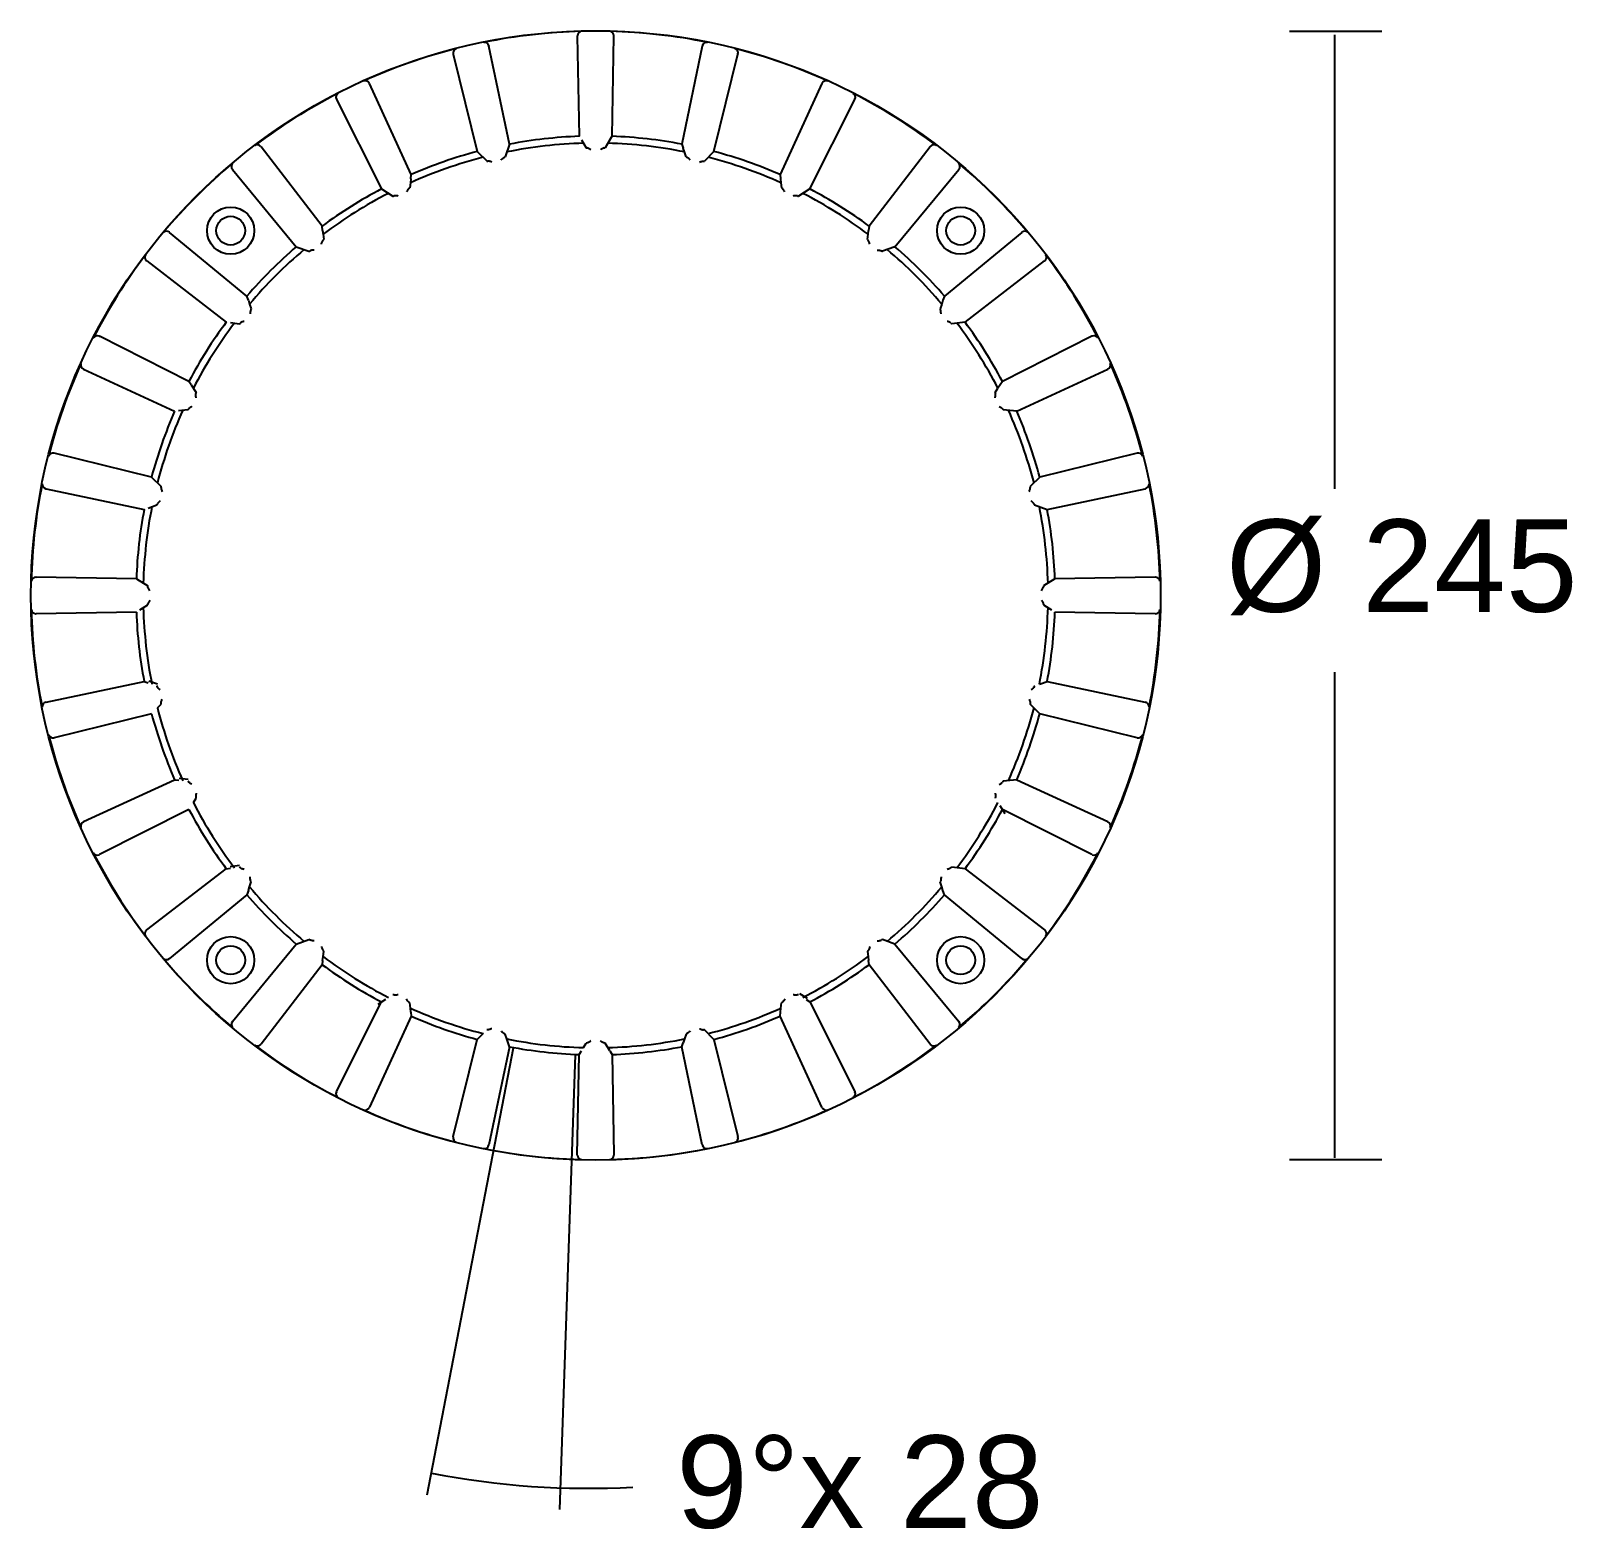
# Model space of a CAD drawing. Extents: x 31 to 162, y 76 to 269.
# Drawn here: x 59.1 to 160.3, y 170.4 to 268.9 of the extents above; entities that cross this region are included whole.
import ezdxf

# ---------------------------------------------------------------- set-up
doc = ezdxf.new("R2010")
doc.units = 0
doc.layers.add('LIVELLO_1', color=160, linetype='Continuous')
doc.styles.add('STD', font='txt')

# ---------------------------------------------------------------- blocks, each defined once
blk = doc.blocks.new('AI9-BLK1')
at = {"layer": 'LIVELLO_1', "color": 7}
for p, q in [((51.33, 97.23), (45.26, 97.23)), ((-7.3, 96.28), (-7.3, 96.26)), ((-5.95, 89.82), (-7.3, 96.26)), ((0.91, 96.92), (0.91, 96.94)), ((6.71, 96.28), (6.71, 96.26)), ((48.21, 97.01), (48.21, 67.18)), ((-9.64, 95.73), (-8.07, 89.34)), ((7.47, 89.34), (9.05, 95.73)), ((9.05, 95.75), (9.05, 95.73)), ((-15.15, 93.8), (-15.16, 93.82)), ((16.73, 92.76), (16.73, 92.77)), ((-1.23, 90.1), (-0.91, 89.59)), ((0.64, 90.1), (0.32, 89.59)), ((0.64, 90.1), (0.79, 90.34)), ((-22.27, 89.66), (-22.26, 89.65)), ((-8.07, 89.34), (-7.44, 88.72)), ((-6.12, 89.31), (-6.24, 88.99)), ((-6.04, 89.56), (-6.12, 89.31)), ((-5.95, 89.82), (-6.04, 89.56)), ((5.54, 89.31), (5.45, 89.56)), ((5.65, 88.99), (5.54, 89.31)), ((7.47, 89.34), (6.85, 88.71)), ((-24.14, 88.15), (-19.95, 83.08)), ((19.36, 83.08), (23.55, 88.15)), ((23.56, 88.17), (23.55, 88.15)), ((-12.46, 87.29), (-12.5, 86.95)), ((-12.43, 87.55), (-12.46, 87.29)), ((-12.43, 87.55), (-12.4, 87.82)), ((11.87, 87.29), (11.91, 86.95)), ((-14.36, 86.88), (-13.61, 86.41)), ((13.77, 86.88), (13.02, 86.41)), ((-28.27, 84.02), (-28.28, 84.04)), ((-18.22, 84.16), (-18.19, 83.9)), ((17.6, 83.9), (17.63, 84.16)), ((27.69, 84.04), (27.68, 84.02)), ((-19.95, 83.08), (-19.12, 82.79)), ((-18.19, 83.9), (-18.15, 83.56)), ((17.56, 83.56), (17.6, 83.9)), ((19.36, 83.08), (18.53, 82.79)), ((29.18, 82.15), (29.19, 82.16)), ((-23.1, 79.57), (-23.02, 79.32)), ((-23.02, 79.32), (-22.91, 79)), ((22.43, 79.32), (22.32, 79)), ((-24.27, 78.1), (-23.68, 78.03)), ((23.96, 78.14), (23.09, 78.03)), ((-32.89, 77.21), (-32.88, 77.2)), ((32.28, 77.2), (26.41, 74.24)), ((-33.92, 75.04), (-27.94, 72.28)), ((27.35, 72.28), (33.33, 75.04)), ((33.34, 75.05), (33.33, 75.04)), ((-26.85, 74.01), (-26.53, 73.5)), ((26.41, 74.24), (26.12, 73.79)), ((25.94, 73.5), (26.12, 73.79)), ((-27.06, 72.38), (-27.68, 72.31)), ((27.35, 72.29), (26.47, 72.38)), ((-35.84, 69.53), (-35.86, 69.53)), ((-29.46, 67.95), (-28.83, 67.33)), ((28.87, 67.95), (28.24, 67.33)), ((35.79, 67.18), (35.81, 67.19)), ((-29.68, 65.92), (-29.11, 66.12)), ((28.52, 66.12), (29.35, 65.83)), ((-37.05, 61.38), (-37.03, 61.38)), ((-30.45, 61.27), (-37.03, 61.38)), ((-30.45, 61.26), (-29.71, 60.8)), ((29.86, 61.27), (29.12, 60.8)), ((36.44, 61.38), (29.86, 61.27)), ((36.46, 61.38), (36.44, 61.38)), ((-37.38, 60.18), (-37.38, 60.18)), ((36.79, 60.18), (36.79, 60.18)), ((-37.05, 58.98), (-37.03, 58.98)), ((-30.45, 59.09), (-37.03, 58.98)), ((-30.22, 59.24), (-29.71, 59.56)), ((29.12, 59.56), (29.64, 59.23)), ((36.44, 58.98), (29.86, 59.09)), ((36.46, 58.98), (36.44, 58.98)), ((48.21, 55.14), (48.21, 23.23)), ((-29.94, 54.53), (-29.68, 54.44)), ((-29.07, 54.34), (-29.64, 54.54)), ((28.84, 54.35), (29.41, 54.55)), ((29.35, 54.53), (35.79, 53.17)), ((-29.07, 52.79), (-28.83, 53.03)), ((28.87, 52.41), (28.24, 53.03)), ((35.79, 53.17), (35.81, 53.17)), ((-29.46, 52.41), (-35.84, 50.83)), ((-35.84, 50.83), (-35.86, 50.83)), ((-27.05, 48.08), (-27.65, 48.15)), ((27.35, 48.07), (26.47, 47.97)), ((27.35, 48.07), (33.33, 45.32)), ((-26.71, 46.57), (-26.53, 46.86)), ((-27, 46.11), (-32.88, 43.16)), ((26.59, 45.83), (26.26, 46.35)), ((32.28, 43.16), (26.41, 46.11)), ((-33.93, 45.31), (-33.92, 45.32)), ((33.34, 45.31), (33.33, 45.32)), ((-32.89, 43.15), (-32.88, 43.16)), ((32.3, 43.15), (32.28, 43.16)), ((-24.55, 42.23), (-24.27, 42.26)), ((-23.69, 42.43), (-24.29, 42.36)), ((23.96, 42.22), (23.09, 42.32)), ((23.96, 42.23), (29.18, 38.21)), ((-23.1, 40.79), (-23.02, 41.03)), ((-23.02, 41.03), (-22.91, 41.36)), ((22.43, 41.03), (22.32, 41.36)), ((-19.95, 37.28), (-19.12, 37.57)), ((19.36, 37.28), (18.53, 37.57)), ((29.18, 38.21), (29.19, 38.2)), ((-24.14, 32.2), (-19.95, 37.28)), ((-18.22, 36.2), (-18.19, 36.46)), ((-18.19, 36.46), (-18.15, 36.8)), ((17.56, 36.8), (17.6, 36.46)), ((17.6, 36.46), (17.63, 36.2)), ((19.36, 37.28), (23.55, 32.2)), ((-28.27, 36.33), (-28.28, 36.32)), ((27.69, 36.32), (27.68, 36.33)), ((-14.58, 33.34), (-14.07, 33.66)), ((-12.46, 33.07), (-12.5, 33.41)), ((11.87, 33.07), (11.91, 33.41)), ((13.08, 34.04), (13.59, 33.72)), ((13.53, 33.63), (13.77, 33.48)), ((13.77, 33.48), (16.73, 27.6)), ((-12.4, 32.54), (-15.15, 26.56)), ((-12.43, 32.81), (-12.46, 33.07)), ((-12.43, 32.81), (-12.4, 32.54)), ((-24.15, 32.19), (-24.14, 32.2)), ((-7.68, 31.4), (-8.07, 31.02)), ((7.47, 31.02), (6.85, 31.64)), ((23.56, 32.19), (23.55, 32.2)), ((-22.27, 30.69), (-22.26, 30.71)), ((-5.72, 30.45), (-11.37, 1.07)), ((-9.64, 24.63), (-8.07, 31.02)), ((-5.95, 30.53), (-7.3, 24.09)), ((-6.12, 31.05), (-6.24, 31.37)), ((-6.04, 30.8), (-6.12, 31.05)), ((-5.95, 30.53), (-6.04, 30.8)), ((-1.09, 30.48), (-0.91, 30.77)), ((0.64, 30.26), (0.32, 30.77)), ((5.54, 31.05), (5.45, 30.8)), ((5.65, 31.37), (5.54, 31.05)), ((7.47, 31.02), (9.05, 24.63)), ((21.68, 30.69), (21.67, 30.71)), ((-1.64, 30), (-2.67, 0.14)), ((-1.38, 30.02), (-1.23, 30.26)), ((0.64, 30.26), (0.79, 30.02)), ((0.79, 30.02), (0.91, 23.44)), ((16.73, 27.6), (16.73, 27.58)), ((-15.15, 26.56), (-15.16, 26.54)), ((-9.64, 24.61), (-9.64, 24.63)), ((9.05, 24.61), (9.05, 24.63)), ((-7.3, 24.08), (-7.3, 24.09)), ((0.91, 23.44), (0.91, 23.42)), ((6.71, 24.08), (6.71, 24.09)), ((51.33, 23.11), (45.26, 23.11))]:
    blk.add_line(p, q, dxfattribs=at)
for points in [[(6.71, 96.26), (5.36, 89.82), (5.45, 89.56)], [(-18.22, 84.16), (-18.25, 84.44), (-22.26, 89.65)], [(21.67, 89.65), (17.66, 84.44), (17.63, 84.16)], [(11.81, 87.82), (11.84, 87.55), (11.87, 87.29)], [(-23.1, 79.57), (-23.2, 79.83), (-28.27, 84.02)], [(27.68, 84.02), (22.61, 79.83), (22.51, 79.57), (22.43, 79.32)], [(-26.85, 74.01), (-27, 74.24), (-32.88, 77.2)], [(-36.4, 53.17), (-36.38, 53.17), (-29.94, 54.53)], [(35.27, 50.83), (35.26, 50.83), (28.87, 52.41)], [(-33.92, 45.32), (-27.94, 48.07), (-27.66, 48.04)], [(-29.78, 38.2), (-29.77, 38.21), (-24.55, 42.23)], [(-23.1, 40.79), (-23.2, 40.52), (-28.27, 36.33)], [(27.68, 36.33), (22.61, 40.52), (22.51, 40.79), (22.43, 41.03)], [(-18.22, 36.2), (-18.25, 35.92), (-22.26, 30.71)], [(21.67, 30.71), (17.66, 35.92), (17.63, 36.2)], [(-17.33, 27.58), (-17.32, 27.6), (-14.36, 33.48)], [(11.81, 32.54), (11.84, 32.81), (11.87, 33.07)], [(14.57, 26.54), (14.56, 26.56), (11.81, 32.54)], [(6.71, 24.09), (5.36, 30.53), (5.45, 30.8)], [(-1.5, 23.42), (-1.5, 23.44), (-1.38, 30.02)]]:
    blk.add_lwpolyline(points, dxfattribs=at)
for centre, radius in [((-0.29, 60.18), 37.09), ((-24.26, 84.14), 1.55), ((-24.26, 84.14), 0.947), ((23.67, 84.14), 1.55), ((23.67, 84.14), 0.946), ((-24.26, 36.22), 1.55), ((23.67, 36.22), 1.55), ((-24.26, 36.22), 0.947), ((23.67, 36.22), 0.946)]:
    blk.add_circle(centre, radius, dxfattribs=at)
for points in [[(-1.23, 97.24), (-3.38, 97.18), (-5.52, 96.94), (-7.63, 96.51)], [(-1.23, 97.24), (-1.38, 97.21), (-1.49, 97.09), (-1.49, 96.94)], [(7.04, 96.51), (4.93, 96.94), (2.79, 97.18), (0.64, 97.24)], [(0.9, 96.94), (0.9, 97.09), (0.79, 97.21), (0.64, 97.24)], [(-7.31, 96.28), (-7.34, 96.43), (-7.48, 96.53), (-7.63, 96.51)], [(7.04, 96.51), (6.89, 96.53), (6.75, 96.43), (6.71, 96.28)], [(-9.45, 96.1), (-11.53, 95.57), (-13.57, 94.85), (-15.53, 93.97)], [(14.94, 93.97), (12.98, 94.85), (10.95, 95.57), (8.86, 96.1)], [(9.05, 95.75), (9.08, 95.9), (9, 96.05), (8.86, 96.1)], [(-17.21, 93.16), (-19.13, 92.18), (-20.96, 91.03), (-22.67, 89.73)], [(-17.22, 93.16), (-17.34, 93.08), (-17.39, 92.92), (-17.32, 92.77)], [(-15.16, 93.82), (-15.23, 93.95), (-15.39, 94.02), (-15.53, 93.97)], [(14.94, 93.97), (14.8, 94.02), (14.64, 93.95), (14.57, 93.82)], [(22.08, 89.73), (20.36, 91.03), (18.54, 92.18), (16.62, 93.16)], [(16.73, 92.77), (16.8, 92.92), (16.75, 93.08), (16.62, 93.16)], [(-22.28, 89.66), (-22.37, 89.78), (-22.54, 89.81), (-22.67, 89.73)], [(-1.09, 89.88), (-2.78, 89.83), (-4.47, 89.65), (-6.12, 89.31)], [(-0.91, 89.59), (-0.89, 89.58), (-0.87, 89.58), (-0.85, 89.58)], [(0.26, 89.58), (0.28, 89.58), (0.3, 89.58), (0.33, 89.59)], [(5.54, 89.31), (3.88, 89.65), (2.2, 89.83), (0.5, 89.88)], [(-24.13, 88.57), (-25.78, 87.18), (-27.3, 85.66), (-28.69, 84.01)], [(-7.68, 88.96), (-9.32, 88.54), (-10.92, 87.98), (-12.46, 87.29)], [(-7.44, 88.71), (-7.42, 88.71), (-7.4, 88.71), (-7.38, 88.71)], [(-6.29, 88.96), (-6.27, 88.97), (-6.25, 88.98), (-6.24, 88.99)], [(5.65, 88.99), (5.66, 88.98), (5.68, 88.97), (5.71, 88.96)], [(6.79, 88.71), (6.81, 88.71), (6.83, 88.71), (6.85, 88.71)], [(11.87, 87.29), (10.33, 87.98), (8.73, 88.54), (7.09, 88.96)], [(28.09, 84.01), (26.71, 85.66), (25.19, 87.18), (23.54, 88.57)], [(23.56, 88.17), (23.65, 88.29), (23.64, 88.46), (23.54, 88.57)], [(-13.9, 86.59), (-15.41, 85.82), (-16.84, 84.92), (-18.19, 83.9)], [(-13.61, 86.41), (-13.59, 86.41), (-13.57, 86.41), (-13.55, 86.42)], [(-12.55, 86.9), (-12.53, 86.91), (-12.51, 86.93), (-12.5, 86.95)], [(11.91, 86.95), (11.92, 86.93), (11.94, 86.91), (11.96, 86.9)], [(12.96, 86.42), (12.98, 86.41), (13, 86.41), (13.02, 86.41)], [(17.6, 83.9), (16.25, 84.92), (14.82, 85.82), (13.31, 86.59)], [(-28.28, 84.04), (-28.41, 84.12), (-28.58, 84.12), (-28.69, 84.01)], [(28.1, 84.01), (27.99, 84.12), (27.82, 84.12), (27.69, 84.04)], [(-19.95, 83.08), (-21.12, 82.08), (-22.2, 81), (-23.2, 79.83)], [(-18.19, 83.51), (-18.17, 83.52), (-18.16, 83.54), (-18.15, 83.56)], [(17.56, 83.56), (17.57, 83.54), (17.58, 83.52), (17.6, 83.51)], [(22.61, 79.83), (21.61, 81), (20.52, 82.08), (19.36, 83.08)], [(-29.85, 82.55), (-31.15, 80.84), (-32.29, 79.01), (-33.28, 77.1)], [(-29.85, 82.56), (-29.93, 82.42), (-29.9, 82.25), (-29.78, 82.16)], [(-19.44, 82.9), (-20.73, 81.81), (-21.93, 80.61), (-23.02, 79.32)], [(-19.12, 82.79), (-19.09, 82.79), (-19.07, 82.8), (-19.05, 82.81)], [(18.47, 82.81), (18.48, 82.8), (18.51, 82.79), (18.53, 82.79)], [(22.43, 79.32), (21.34, 80.61), (20.14, 81.81), (18.85, 82.9)], [(29.19, 82.16), (29.31, 82.25), (29.34, 82.42), (29.26, 82.56)], [(32.69, 77.1), (31.71, 79.01), (30.56, 80.84), (29.26, 82.55)], [(-22.93, 78.94), (-22.92, 78.96), (-22.91, 78.98), (-22.9, 79)], [(22.31, 79), (22.32, 78.98), (22.33, 78.96), (22.34, 78.94)], [(-24.01, 78.07), (-25.03, 76.72), (-25.94, 75.29), (-26.71, 73.79)], [(-23.68, 78.03), (-23.66, 78.04), (-23.64, 78.06), (-23.62, 78.07)], [(23.03, 78.07), (23.05, 78.06), (23.07, 78.04), (23.08, 78.03)], [(26.12, 73.79), (25.34, 75.29), (24.44, 76.72), (23.42, 78.07)], [(-32.89, 77.21), (-33.03, 77.27), (-33.19, 77.22), (-33.28, 77.1)], [(-34.09, 75.42), (-34.97, 73.45), (-35.69, 71.42), (-36.21, 69.33)], [(33.34, 75.05), (33.48, 75.11), (33.54, 75.27), (33.5, 75.42)], [(35.62, 69.33), (35.09, 71.42), (34.38, 73.45), (33.5, 75.42)], [(-26.54, 73.43), (-26.53, 73.45), (-26.53, 73.48), (-26.53, 73.5)], [(25.94, 73.5), (25.94, 73.48), (25.94, 73.45), (25.95, 73.43)], [(-27.4, 72.35), (-28.1, 70.8), (-28.65, 69.21), (-29.07, 67.57)], [(-27.06, 72.38), (-27.04, 72.4), (-27.03, 72.41), (-27.02, 72.43)], [(26.43, 72.43), (26.44, 72.41), (26.45, 72.4), (26.47, 72.38)], [(28.49, 67.57), (28.06, 69.21), (27.5, 70.8), (26.81, 72.35)], [(-35.86, 69.53), (-36.01, 69.56), (-36.16, 69.48), (-36.22, 69.33)], [(35.63, 69.33), (35.57, 69.48), (35.42, 69.56), (35.27, 69.53)], [(-36.63, 67.51), (-37.06, 65.41), (-37.3, 63.26), (-37.35, 61.11)], [(-36.63, 67.52), (-36.64, 67.37), (-36.54, 67.23), (-36.4, 67.19)], [(-28.83, 67.26), (-28.83, 67.28), (-28.83, 67.3), (-28.83, 67.33)], [(28.24, 67.33), (28.24, 67.3), (28.24, 67.28), (28.24, 67.26)], [(35.81, 67.19), (35.95, 67.23), (36.05, 67.37), (36.04, 67.52)], [(36.76, 61.11), (36.71, 63.26), (36.47, 65.41), (36.04, 67.52)], [(-29.43, 66.01), (-29.76, 64.35), (-29.95, 62.67), (-30, 60.98)], [(-29.11, 66.12), (-29.09, 66.14), (-29.08, 66.16), (-29.08, 66.18)], [(28.49, 66.18), (28.49, 66.16), (28.5, 66.14), (28.52, 66.12)], [(29.41, 60.98), (29.36, 62.67), (29.17, 64.35), (28.84, 66.01)], [(-37.05, 61.38), (-37.2, 61.37), (-37.33, 61.26), (-37.35, 61.11)], [(-29.69, 60.73), (-29.69, 60.75), (-29.7, 60.78), (-29.71, 60.8)], [(29.11, 60.8), (29.1, 60.78), (29.1, 60.75), (29.1, 60.73)], [(36.76, 61.11), (36.74, 61.26), (36.61, 61.37), (36.46, 61.38)], [(-37.35, 59.25), (-37.3, 57.09), (-37.06, 54.95), (-36.63, 52.84)], [(-37.35, 59.25), (-37.33, 59.1), (-37.2, 58.99), (-37.05, 58.98)], [(-30.45, 59.09), (-30.4, 57.56), (-30.23, 56.03), (-29.94, 54.53)], [(-30, 59.38), (-29.95, 57.69), (-29.76, 56.01), (-29.43, 54.35)], [(-29.71, 59.56), (-29.7, 59.58), (-29.69, 59.6), (-29.69, 59.62)], [(28.84, 54.35), (29.17, 56.01), (29.36, 57.69), (29.41, 59.38)], [(29.1, 59.62), (29.1, 59.6), (29.1, 59.58), (29.11, 59.56)], [(29.35, 54.53), (29.64, 56.03), (29.81, 57.56), (29.86, 59.09)], [(36.04, 52.84), (36.47, 54.95), (36.71, 57.09), (36.76, 59.25)], [(36.46, 58.98), (36.61, 58.98), (36.74, 59.09), (36.76, 59.25)], [(-29.08, 54.18), (-29.08, 54.2), (-29.09, 54.22), (-29.11, 54.24)], [(28.52, 54.24), (28.5, 54.22), (28.49, 54.2), (28.49, 54.18)], [(-36.4, 53.17), (-36.54, 53.13), (-36.64, 53), (-36.63, 52.84)], [(-29.07, 52.79), (-28.65, 51.15), (-28.1, 49.55), (-27.4, 48.01)], [(26.81, 48.01), (27.5, 49.55), (28.06, 51.15), (28.49, 52.79)], [(28.24, 53.1), (28.24, 53.07), (28.24, 53.05), (28.24, 53.03)], [(36.04, 52.84), (36.05, 52.99), (35.95, 53.13), (35.81, 53.17)], [(-29.46, 52.41), (-29.06, 50.93), (-28.55, 49.48), (-27.94, 48.07)], [(27.35, 48.07), (27.96, 49.48), (28.47, 50.93), (28.87, 52.41)], [(-36.22, 51.03), (-36.16, 50.88), (-36.01, 50.8), (-35.86, 50.83)], [(-36.21, 51.03), (-35.69, 48.94), (-34.97, 46.9), (-34.09, 44.94)], [(33.5, 44.94), (34.38, 46.9), (35.09, 48.94), (35.62, 51.03)], [(35.27, 50.83), (35.42, 50.8), (35.57, 50.88), (35.63, 51.03)], [(-27.02, 47.92), (-27.03, 47.95), (-27.04, 47.96), (-27.06, 47.97)], [(26.47, 47.97), (26.45, 47.96), (26.44, 47.95), (26.43, 47.92)], [(-26.71, 46.57), (-25.94, 45.07), (-25.03, 43.64), (-24.01, 42.29)], [(-26.53, 46.86), (-26.53, 46.88), (-26.53, 46.91), (-26.54, 46.93)], [(23.42, 42.29), (24.44, 43.64), (25.34, 45.07), (26.12, 46.57)], [(25.95, 46.93), (25.94, 46.9), (25.94, 46.88), (25.94, 46.86)], [(-27, 46.11), (-26.28, 44.76), (-25.46, 43.46), (-24.55, 42.23)], [(23.96, 42.23), (24.87, 43.46), (25.69, 44.76), (26.41, 46.11)], [(-33.93, 45.31), (-34.07, 45.24), (-34.13, 45.09), (-34.09, 44.94)], [(33.5, 44.94), (33.54, 45.09), (33.48, 45.24), (33.34, 45.31)], [(-33.28, 43.26), (-32.29, 41.35), (-31.15, 39.52), (-29.85, 37.8)], [(-33.28, 43.26), (-33.19, 43.13), (-33.03, 43.09), (-32.89, 43.15)], [(29.26, 37.8), (30.56, 39.52), (31.71, 41.35), (32.69, 43.26)], [(32.3, 43.15), (32.44, 43.09), (32.6, 43.13), (32.69, 43.26)], [(23.08, 42.32), (23.07, 42.32), (23.05, 42.3), (23.03, 42.29)], [(-23.2, 40.52), (-22.2, 39.36), (-21.12, 38.28), (-19.95, 37.28)], [(-23.02, 41.03), (-21.93, 39.74), (-20.73, 38.55), (-19.44, 37.45)], [(-22.9, 41.36), (-22.91, 41.38), (-22.92, 41.4), (-22.93, 41.42)], [(18.85, 37.45), (20.14, 38.55), (21.34, 39.74), (22.43, 41.03)], [(19.36, 37.28), (20.52, 38.28), (21.61, 39.36), (22.61, 40.52)], [(-29.78, 38.2), (-29.9, 38.1), (-29.93, 37.93), (-29.85, 37.8)], [(18.53, 37.57), (18.51, 37.56), (18.48, 37.56), (18.47, 37.54)], [(29.26, 37.8), (29.34, 37.93), (29.31, 38.1), (29.19, 38.2)], [(-18.15, 36.8), (-18.16, 36.82), (-18.17, 36.84), (-18.19, 36.85)], [(-18.19, 36.46), (-16.84, 35.44), (-15.41, 34.54), (-13.9, 33.77)], [(13.31, 33.77), (14.82, 34.54), (16.25, 35.44), (17.6, 36.46)], [(-28.69, 36.35), (-27.3, 34.7), (-25.78, 33.17), (-24.13, 31.79)], [(-28.69, 36.34), (-28.58, 36.24), (-28.41, 36.23), (-28.28, 36.32)], [(-18.25, 35.92), (-17.02, 35.01), (-15.72, 34.19), (-14.36, 33.48)], [(13.77, 33.48), (15.13, 34.19), (16.43, 35.01), (17.66, 35.92)], [(23.54, 31.79), (25.19, 33.17), (26.71, 34.7), (28.09, 36.35)], [(27.69, 36.32), (27.82, 36.23), (27.99, 36.24), (28.1, 36.34)], [(-12.5, 33.41), (-12.51, 33.43), (-12.53, 33.44), (-12.55, 33.45)], [(11.96, 33.45), (11.94, 33.44), (11.92, 33.43), (11.91, 33.41)], [(13.02, 33.95), (13, 33.95), (12.98, 33.95), (12.96, 33.94)], [(-12.46, 33.07), (-10.92, 32.38), (-9.32, 31.82), (-7.68, 31.4)], [(-12.4, 32.54), (-11, 31.92), (-9.55, 31.41), (-8.07, 31.02)], [(7.09, 31.4), (8.73, 31.82), (10.33, 32.38), (11.87, 33.07)], [(7.47, 31.02), (8.96, 31.41), (10.41, 31.92), (11.81, 32.54)], [(-24.15, 32.19), (-24.24, 32.07), (-24.23, 31.9), (-24.13, 31.79)], [(-7.38, 31.64), (-7.4, 31.65), (-7.42, 31.65), (-7.44, 31.64)], [(-6.24, 31.37), (-6.25, 31.38), (-6.27, 31.39), (-6.29, 31.4)], [(6.85, 31.64), (6.83, 31.65), (6.81, 31.65), (6.79, 31.64)], [(23.54, 31.79), (23.64, 31.9), (23.65, 32.07), (23.56, 32.19)], [(-22.67, 30.63), (-22.54, 30.55), (-22.37, 30.58), (-22.28, 30.69)], [(-22.67, 30.63), (-20.96, 29.32), (-19.13, 28.18), (-17.21, 27.2)], [(-6.12, 31.05), (-4.47, 30.71), (-2.78, 30.52), (-1.09, 30.48)], [(-5.95, 30.53), (-4.44, 30.25), (-2.92, 30.08), (-1.38, 30.02)], [(0.33, 30.77), (0.3, 30.78), (0.28, 30.78), (0.26, 30.78)], [(0.5, 30.48), (2.2, 30.52), (3.88, 30.71), (5.54, 31.05)], [(0.79, 30.02), (2.32, 30.08), (3.85, 30.25), (5.36, 30.53)], [(16.62, 27.2), (18.54, 28.18), (20.36, 29.32), (22.08, 30.63)], [(21.68, 30.69), (21.78, 30.58), (21.95, 30.55), (22.08, 30.63)], [(-17.32, 27.58), (-17.39, 27.44), (-17.34, 27.28), (-17.22, 27.19)], [(16.62, 27.19), (16.75, 27.28), (16.8, 27.44), (16.73, 27.58)], [(-15.53, 26.39), (-15.39, 26.34), (-15.23, 26.41), (-15.16, 26.54)], [(-15.53, 26.39), (-13.57, 25.5), (-11.53, 24.79), (-9.45, 24.26)], [(8.86, 24.26), (10.95, 24.79), (12.98, 25.5), (14.94, 26.39)], [(14.57, 26.54), (14.64, 26.41), (14.8, 26.34), (14.94, 26.39)], [(-9.64, 24.61), (-9.67, 24.46), (-9.59, 24.31), (-9.45, 24.26)], [(8.86, 24.26), (9, 24.31), (9.08, 24.46), (9.05, 24.61)], [(-7.63, 23.84), (-7.48, 23.83), (-7.34, 23.93), (-7.31, 24.08)], [(-7.63, 23.84), (-5.52, 23.42), (-3.38, 23.18), (-1.23, 23.12)], [(-1.49, 23.42), (-1.49, 23.27), (-1.38, 23.14), (-1.23, 23.12)], [(0.64, 23.12), (2.79, 23.18), (4.93, 23.42), (7.04, 23.84)], [(0.64, 23.12), (0.79, 23.14), (0.9, 23.27), (0.9, 23.42)], [(6.71, 24.08), (6.75, 23.93), (6.89, 23.83), (7.04, 23.84)], [(-11.08, 2.52), (-6.73, 1.68), (-2.28, 1.36), (2.14, 1.61)]]:
    blk.add_open_spline(points, degree=3, dxfattribs=at)
for points, knots in [([(-1.5, 96.94), (-1.5, 96.94), (-1.5, 96.92), (-1.5, 96.92), (-1.5, 96.92), (-1.38, 90.34), (-1.38, 90.34), (-2.92, 90.28), (-4.44, 90.11), (-5.95, 89.82)], [0, 0, 0, 0, 1, 1, 1, 2, 2, 2, 3, 3, 3, 3]), ([(5.36, 89.82), (3.85, 90.11), (2.32, 90.28), (0.79, 90.34), (0.79, 90.34), (0.91, 96.92), (0.91, 96.92)], [0, 0, 0, 0, 1, 1, 1, 2, 2, 2, 2]), ([(-9.45, 96.1), (-9.59, 96.05), (-9.67, 95.9), (-9.64, 95.75), (-9.64, 95.75), (-9.64, 95.73), (-9.64, 95.73)], [0, 0, 0, 0, 1, 1, 1, 2, 2, 2, 2]), ([(-8.07, 89.34), (-9.55, 88.95), (-11, 88.44), (-12.4, 87.82), (-12.4, 87.82), (-15.15, 93.8), (-15.15, 93.8)], [0, 0, 0, 0, 1, 1, 1, 2, 2, 2, 2]), ([(14.57, 93.82), (14.57, 93.82), (14.56, 93.8), (14.56, 93.8), (14.56, 93.8), (11.81, 87.82), (11.81, 87.82), (10.41, 88.44), (8.96, 88.95), (7.47, 89.34)], [0, 0, 0, 0, 1, 1, 1, 2, 2, 2, 3, 3, 3, 3]), ([(-17.33, 92.77), (-17.33, 92.77), (-17.32, 92.76), (-17.32, 92.76), (-17.32, 92.76), (-14.36, 86.88), (-14.36, 86.88), (-15.72, 86.16), (-17.02, 85.35), (-18.25, 84.44)], [0, 0, 0, 0, 1, 1, 1, 2, 2, 2, 3, 3, 3, 3]), ([(17.66, 84.44), (16.43, 85.35), (15.13, 86.16), (13.77, 86.88), (13.77, 86.88), (16.73, 92.76), (16.73, 92.76)], [0, 0, 0, 0, 1, 1, 1, 2, 2, 2, 2]), ([(-0.61, 89.44), (-0.63, 89.46), (-0.66, 89.48), (-0.68, 89.5), (-0.71, 89.52), (-0.73, 89.53), (-0.76, 89.54), (-0.79, 89.56), (-0.82, 89.57), (-0.85, 89.58)], [0, 0, 0, 0, 1, 1, 1, 2, 2, 2, 3, 3, 3, 3]), ([(0.26, 89.58), (0.23, 89.57), (0.2, 89.56), (0.17, 89.54), (0.14, 89.53), (0.12, 89.52), (0.09, 89.5), (0.06, 89.48), (0.04, 89.46), (0.02, 89.44)], [0, 0, 0, 0, 1, 1, 1, 2, 2, 2, 3, 3, 3, 3]), ([(22.08, 89.73), (21.95, 89.81), (21.78, 89.78), (21.68, 89.66), (21.68, 89.66), (21.67, 89.65), (21.67, 89.65)], [0, 0, 0, 0, 1, 1, 1, 2, 2, 2, 2]), ([(-24.13, 88.57), (-24.23, 88.46), (-24.24, 88.29), (-24.15, 88.17), (-24.15, 88.17), (-24.14, 88.15), (-24.14, 88.15)], [0, 0, 0, 0, 1, 1, 1, 2, 2, 2, 2]), ([(-7.11, 88.64), (-7.14, 88.65), (-7.17, 88.67), (-7.2, 88.68), (-7.23, 88.69), (-7.25, 88.7), (-7.28, 88.7), (-7.32, 88.71), (-7.35, 88.72), (-7.38, 88.71)], [0, 0, 0, 0, 1, 1, 1, 2, 2, 2, 3, 3, 3, 3]), ([(-6.5, 88.78), (-6.48, 88.8), (-6.46, 88.82), (-6.44, 88.85), (-6.42, 88.87), (-6.4, 88.89), (-6.37, 88.91), (-6.35, 88.93), (-6.32, 88.95), (-6.29, 88.96)], [0, 0, 0, 0, 1, 1, 1, 2, 2, 2, 3, 3, 3, 3]), ([(5.91, 88.78), (5.89, 88.8), (5.87, 88.83), (5.85, 88.85), (5.83, 88.87), (5.81, 88.89), (5.78, 88.91), (5.76, 88.93), (5.73, 88.95), (5.71, 88.96)], [0, 0, 0, 0, 1, 1, 1, 2, 2, 2, 3, 3, 3, 3]), ([(6.52, 88.64), (6.55, 88.65), (6.58, 88.67), (6.61, 88.68), (6.63, 88.69), (6.66, 88.7), (6.69, 88.7), (6.73, 88.71), (6.75, 88.72), (6.79, 88.71)], [0, 0, 0, 0, 1, 1, 1, 2, 2, 2, 3, 3, 3, 3]), ([(-13.27, 86.41), (-13.3, 86.42), (-13.33, 86.42), (-13.37, 86.43), (-13.39, 86.43), (-13.43, 86.43), (-13.46, 86.43), (-13.49, 86.43), (-13.52, 86.43), (-13.55, 86.42)], [0, 0, 0, 0, 1, 1, 1, 2, 2, 2, 3, 3, 3, 3]), ([(-12.55, 86.9), (-12.58, 86.89), (-12.6, 86.87), (-12.62, 86.84), (-12.63, 86.81), (-12.65, 86.79), (-12.67, 86.76), (-12.68, 86.74), (-12.7, 86.71), (-12.71, 86.68)], [0, 0, 0, 0, 1, 1, 1, 2, 2, 2, 3, 3, 3, 3]), ([(12.12, 86.68), (12.11, 86.71), (12.09, 86.74), (12.08, 86.76), (12.06, 86.79), (12.05, 86.81), (12.02, 86.84), (12.01, 86.87), (11.99, 86.89), (11.96, 86.9)], [0, 0, 0, 0, 1, 1, 1, 2, 2, 2, 3, 3, 3, 3]), ([(12.96, 86.42), (12.93, 86.43), (12.9, 86.44), (12.87, 86.43), (12.83, 86.43), (12.81, 86.43), (12.77, 86.43), (12.74, 86.42), (12.71, 86.42), (12.68, 86.41)], [0, 0, 0, 0, 1, 1, 1, 2, 2, 2, 3, 3, 3, 3]), ([(-18.3, 83.25), (-18.29, 83.28), (-18.28, 83.31), (-18.27, 83.34), (-18.26, 83.37), (-18.25, 83.4), (-18.24, 83.43), (-18.23, 83.46), (-18.21, 83.49), (-18.19, 83.51)], [0, 0, 0, 0, 1, 1, 1, 2, 2, 2, 3, 3, 3, 3]), ([(17.71, 83.25), (17.7, 83.28), (17.69, 83.31), (17.68, 83.34), (17.67, 83.37), (17.66, 83.4), (17.65, 83.43), (17.64, 83.46), (17.62, 83.49), (17.6, 83.51)], [0, 0, 0, 0, 1, 1, 1, 2, 2, 2, 3, 3, 3, 3]), ([(-29.78, 82.16), (-29.78, 82.16), (-29.77, 82.15), (-29.77, 82.15), (-29.77, 82.15), (-24.55, 78.13), (-24.55, 78.13), (-25.46, 76.9), (-26.28, 75.6), (-27, 74.24)], [0, 0, 0, 0, 1, 1, 1, 2, 2, 2, 3, 3, 3, 3]), ([(-18.78, 82.86), (-18.81, 82.86), (-18.85, 82.86), (-18.88, 82.86), (-18.91, 82.85), (-18.94, 82.85), (-18.97, 82.84), (-19, 82.84), (-19.03, 82.83), (-19.05, 82.81)], [0, 0, 0, 0, 1, 1, 1, 2, 2, 2, 3, 3, 3, 3]), ([(18.19, 82.86), (18.23, 82.86), (18.26, 82.86), (18.29, 82.86), (18.32, 82.85), (18.35, 82.85), (18.38, 82.84), (18.41, 82.84), (18.44, 82.83), (18.47, 82.81)], [0, 0, 0, 0, 1, 1, 1, 2, 2, 2, 3, 3, 3, 3]), ([(26.41, 74.24), (25.69, 75.6), (24.87, 76.9), (23.96, 78.13), (23.96, 78.13), (29.18, 82.15), (29.18, 82.15)], [0, 0, 0, 0, 1, 1, 1, 2, 2, 2, 2]), ([(-23.37, 78.18), (-23.4, 78.17), (-23.43, 78.16), (-23.46, 78.15), (-23.49, 78.15), (-23.51, 78.14), (-23.55, 78.12), (-23.57, 78.11), (-23.6, 78.09), (-23.62, 78.07)], [0, 0, 0, 0, 1, 1, 1, 2, 2, 2, 3, 3, 3, 3]), ([(-22.93, 78.94), (-22.95, 78.91), (-22.96, 78.89), (-22.96, 78.85), (-22.97, 78.82), (-22.97, 78.79), (-22.98, 78.76), (-22.98, 78.73), (-22.98, 78.7), (-22.98, 78.67)], [0, 0, 0, 0, 1, 1, 1, 2, 2, 2, 3, 3, 3, 3]), ([(22.39, 78.67), (22.39, 78.7), (22.39, 78.73), (22.38, 78.76), (22.38, 78.79), (22.38, 78.82), (22.37, 78.85), (22.37, 78.89), (22.36, 78.91), (22.34, 78.94)], [0, 0, 0, 0, 1, 1, 1, 2, 2, 2, 3, 3, 3, 3]), ([(23.03, 78.07), (23.01, 78.09), (22.98, 78.11), (22.95, 78.12), (22.93, 78.14), (22.9, 78.15), (22.87, 78.15), (22.84, 78.16), (22.81, 78.17), (22.78, 78.18)], [0, 0, 0, 0, 1, 1, 1, 2, 2, 2, 3, 3, 3, 3]), ([(32.69, 77.1), (32.6, 77.22), (32.44, 77.27), (32.3, 77.21), (32.3, 77.21), (32.28, 77.2), (32.28, 77.2)], [0, 0, 0, 0, 1, 1, 1, 2, 2, 2, 2]), ([(-34.09, 75.42), (-34.13, 75.27), (-34.07, 75.11), (-33.93, 75.05), (-33.93, 75.05), (-33.92, 75.04), (-33.92, 75.04)], [0, 0, 0, 0, 1, 1, 1, 2, 2, 2, 2]), ([(-26.52, 73.16), (-26.53, 73.19), (-26.53, 73.22), (-26.54, 73.25), (-26.55, 73.28), (-26.55, 73.31), (-26.55, 73.34), (-26.55, 73.37), (-26.55, 73.4), (-26.54, 73.43)], [0, 0, 0, 0, 1, 1, 1, 2, 2, 2, 3, 3, 3, 3]), ([(25.93, 73.16), (25.94, 73.19), (25.95, 73.22), (25.95, 73.25), (25.96, 73.28), (25.96, 73.31), (25.96, 73.34), (25.96, 73.37), (25.96, 73.4), (25.95, 73.43)], [0, 0, 0, 0, 1, 1, 1, 2, 2, 2, 3, 3, 3, 3]), ([(-27.94, 72.28), (-28.55, 70.88), (-29.06, 69.43), (-29.46, 67.95), (-29.46, 67.95), (-35.84, 69.53), (-35.84, 69.53)], [0, 0, 0, 0, 1, 1, 1, 2, 2, 2, 2]), ([(-26.8, 72.59), (-26.82, 72.58), (-26.85, 72.56), (-26.88, 72.55), (-26.9, 72.53), (-26.93, 72.52), (-26.95, 72.5), (-26.98, 72.48), (-27, 72.46), (-27.02, 72.43)], [0, 0, 0, 0, 1, 1, 1, 2, 2, 2, 3, 3, 3, 3]), ([(26.21, 72.59), (26.23, 72.58), (26.26, 72.56), (26.29, 72.55), (26.32, 72.53), (26.34, 72.52), (26.36, 72.5), (26.39, 72.48), (26.42, 72.46), (26.43, 72.43)], [0, 0, 0, 0, 1, 1, 1, 2, 2, 2, 3, 3, 3, 3]), ([(35.27, 69.53), (35.27, 69.53), (35.26, 69.53), (35.26, 69.53), (35.26, 69.53), (28.87, 67.95), (28.87, 67.95), (28.47, 69.43), (27.96, 70.88), (27.35, 72.28)], [0, 0, 0, 0, 1, 1, 1, 2, 2, 2, 3, 3, 3, 3]), ([(-36.4, 67.19), (-36.4, 67.19), (-36.38, 67.18), (-36.38, 67.18), (-36.38, 67.18), (-29.94, 65.83), (-29.94, 65.83), (-30.23, 64.32), (-30.4, 62.8), (-30.45, 61.27)], [0, 0, 0, 0, 1, 1, 1, 2, 2, 2, 3, 3, 3, 3]), ([(-28.83, 67.26), (-28.83, 67.23), (-28.83, 67.2), (-28.82, 67.17), (-28.81, 67.14), (-28.8, 67.11), (-28.79, 67.08), (-28.78, 67.05), (-28.77, 67.02), (-28.76, 66.99)], [0, 0, 0, 0, 1, 1, 1, 2, 2, 2, 3, 3, 3, 3]), ([(28.16, 67), (28.18, 67.02), (28.19, 67.05), (28.2, 67.08), (28.21, 67.11), (28.22, 67.14), (28.23, 67.17), (28.24, 67.2), (28.24, 67.23), (28.24, 67.26)], [0, 0, 0, 0, 1, 1, 1, 2, 2, 2, 3, 3, 3, 3]), ([(29.86, 61.27), (29.81, 62.8), (29.64, 64.32), (29.35, 65.83), (29.35, 65.83), (35.79, 67.18), (35.79, 67.18)], [0, 0, 0, 0, 1, 1, 1, 2, 2, 2, 2]), ([(-28.89, 66.39), (-28.92, 66.37), (-28.94, 66.35), (-28.96, 66.33), (-28.98, 66.3), (-29.01, 66.28), (-29.03, 66.26), (-29.05, 66.24), (-29.07, 66.21), (-29.07, 66.18)], [0, 0, 0, 0, 1, 1, 1, 2, 2, 2, 3, 3, 3, 3]), ([(28.49, 66.18), (28.48, 66.21), (28.46, 66.24), (28.44, 66.26), (28.42, 66.28), (28.4, 66.3), (28.37, 66.33), (28.35, 66.35), (28.33, 66.37), (28.3, 66.39)], [0, 0, 0, 0, 1, 1, 1, 2, 2, 2, 3, 3, 3, 3]), ([(-29.56, 60.49), (-29.58, 60.52), (-29.59, 60.54), (-29.61, 60.56), (-29.63, 60.59), (-29.65, 60.62), (-29.66, 60.65), (-29.68, 60.67), (-29.69, 60.7), (-29.69, 60.73)], [0, 0, 0, 0, 1, 1, 1, 2, 2, 2, 3, 3, 3, 3]), ([(28.97, 60.49), (28.99, 60.52), (29.01, 60.54), (29.02, 60.56), (29.04, 60.59), (29.06, 60.62), (29.07, 60.65), (29.08, 60.67), (29.1, 60.7), (29.1, 60.73)], [0, 0, 0, 0, 1, 1, 1, 2, 2, 2, 3, 3, 3, 3]), ([(-29.56, 59.87), (-29.58, 59.84), (-29.59, 59.82), (-29.61, 59.79), (-29.63, 59.77), (-29.65, 59.74), (-29.66, 59.71), (-29.68, 59.68), (-29.69, 59.65), (-29.69, 59.62)], [0, 0, 0, 0, 1, 1, 1, 2, 2, 2, 3, 3, 3, 3]), ([(28.97, 59.87), (28.99, 59.84), (29.01, 59.82), (29.02, 59.79), (29.04, 59.77), (29.06, 59.74), (29.07, 59.71), (29.08, 59.68), (29.1, 59.65), (29.1, 59.62)], [0, 0, 0, 0, 1, 1, 1, 2, 2, 2, 3, 3, 3, 3]), ([(-28.89, 53.97), (-28.92, 53.99), (-28.94, 54.01), (-28.96, 54.03), (-28.98, 54.05), (-29.01, 54.08), (-29.03, 54.1), (-29.05, 54.12), (-29.07, 54.15), (-29.07, 54.18)], [0, 0, 0, 0, 1, 1, 1, 2, 2, 2, 3, 3, 3, 3]), ([(28.49, 54.18), (28.48, 54.15), (28.46, 54.12), (28.44, 54.1), (28.42, 54.08), (28.4, 54.05), (28.37, 54.03), (28.35, 54.01), (28.33, 53.99), (28.3, 53.97)], [0, 0, 0, 0, 1, 1, 1, 2, 2, 2, 3, 3, 3, 3]), ([(-28.83, 53.03), (-28.83, 53.05), (-28.83, 53.07), (-28.83, 53.1), (-28.83, 53.13), (-28.83, 53.16), (-28.82, 53.19), (-28.81, 53.22), (-28.8, 53.25), (-28.79, 53.28), (-28.78, 53.31), (-28.77, 53.34), (-28.76, 53.36)], [0, 0, 0, 0, 1, 1, 1, 2, 2, 2, 3, 3, 3, 4, 4, 4, 4]), ([(28.16, 53.36), (28.18, 53.34), (28.19, 53.31), (28.2, 53.28), (28.21, 53.25), (28.22, 53.22), (28.23, 53.19), (28.24, 53.16), (28.24, 53.13), (28.24, 53.1)], [0, 0, 0, 0, 1, 1, 1, 2, 2, 2, 3, 3, 3, 3]), ([(-26.8, 47.76), (-26.82, 47.78), (-26.85, 47.79), (-26.88, 47.81), (-26.9, 47.82), (-26.93, 47.84), (-26.95, 47.86), (-26.98, 47.88), (-27, 47.9), (-27.02, 47.92)], [0, 0, 0, 0, 1, 1, 1, 2, 2, 2, 3, 3, 3, 3]), ([(26.21, 47.76), (26.23, 47.78), (26.26, 47.79), (26.29, 47.81), (26.32, 47.82), (26.34, 47.84), (26.36, 47.86), (26.39, 47.88), (26.42, 47.9), (26.43, 47.92)], [0, 0, 0, 0, 1, 1, 1, 2, 2, 2, 3, 3, 3, 3]), ([(-26.52, 47.2), (-26.53, 47.17), (-26.53, 47.14), (-26.54, 47.11), (-26.55, 47.08), (-26.55, 47.05), (-26.55, 47.02), (-26.55, 46.98), (-26.55, 46.96), (-26.54, 46.93)], [0, 0, 0, 0, 1, 1, 1, 2, 2, 2, 3, 3, 3, 3]), ([(25.93, 47.2), (25.94, 47.17), (25.95, 47.14), (25.95, 47.11), (25.96, 47.08), (25.96, 47.05), (25.96, 47.02), (25.96, 46.98), (25.96, 46.96), (25.95, 46.93)], [0, 0, 0, 0, 1, 1, 1, 2, 2, 2, 3, 3, 3, 3]), ([(-23.37, 42.18), (-23.4, 42.19), (-23.43, 42.19), (-23.46, 42.2), (-23.49, 42.21), (-23.51, 42.22), (-23.55, 42.23), (-23.57, 42.25), (-23.6, 42.26), (-23.62, 42.29), (-23.64, 42.3), (-23.66, 42.32), (-23.68, 42.32)], [0, 0, 0, 0, 1, 1, 1, 2, 2, 2, 3, 3, 3, 4, 4, 4, 4]), ([(-22.93, 41.42), (-22.95, 41.44), (-22.96, 41.47), (-22.96, 41.5), (-22.97, 41.54), (-22.97, 41.57), (-22.98, 41.6), (-22.98, 41.63), (-22.98, 41.66), (-22.98, 41.69)], [0, 0, 0, 0, 1, 1, 1, 2, 2, 2, 3, 3, 3, 3]), ([(22.39, 41.69), (22.39, 41.66), (22.39, 41.63), (22.38, 41.59), (22.38, 41.57), (22.38, 41.54), (22.37, 41.5), (22.37, 41.47), (22.36, 41.44), (22.34, 41.42), (22.33, 41.4), (22.32, 41.38), (22.31, 41.36)], [0, 0, 0, 0, 1, 1, 1, 2, 2, 2, 3, 3, 3, 4, 4, 4, 4]), ([(23.03, 42.29), (23.01, 42.26), (22.98, 42.25), (22.95, 42.23), (22.93, 42.22), (22.9, 42.21), (22.87, 42.2), (22.84, 42.19), (22.81, 42.19), (22.78, 42.18)], [0, 0, 0, 0, 1, 1, 1, 2, 2, 2, 3, 3, 3, 3]), ([(-18.78, 37.5), (-18.81, 37.5), (-18.85, 37.5), (-18.88, 37.5), (-18.91, 37.5), (-18.94, 37.51), (-18.97, 37.51), (-19, 37.52), (-19.03, 37.53), (-19.05, 37.54), (-19.07, 37.56), (-19.09, 37.56), (-19.12, 37.57)], [0, 0, 0, 0, 1, 1, 1, 2, 2, 2, 3, 3, 3, 4, 4, 4, 4]), ([(18.19, 37.5), (18.23, 37.5), (18.26, 37.5), (18.29, 37.5), (18.32, 37.5), (18.35, 37.51), (18.38, 37.51), (18.41, 37.52), (18.44, 37.53), (18.47, 37.54)], [0, 0, 0, 0, 1, 1, 1, 2, 2, 2, 3, 3, 3, 3]), ([(-18.3, 37.11), (-18.29, 37.08), (-18.28, 37.04), (-18.27, 37.02), (-18.26, 36.99), (-18.25, 36.96), (-18.24, 36.93), (-18.23, 36.9), (-18.21, 36.87), (-18.19, 36.85)], [0, 0, 0, 0, 1, 1, 1, 2, 2, 2, 3, 3, 3, 3]), ([(17.71, 37.11), (17.7, 37.08), (17.69, 37.04), (17.68, 37.02), (17.67, 36.99), (17.66, 36.96), (17.65, 36.93), (17.64, 36.9), (17.62, 36.87), (17.6, 36.85), (17.58, 36.84), (17.57, 36.82), (17.56, 36.8)], [0, 0, 0, 0, 1, 1, 1, 2, 2, 2, 3, 3, 3, 4, 4, 4, 4]), ([(-13.27, 33.95), (-13.3, 33.95), (-13.33, 33.94), (-13.37, 33.93), (-13.39, 33.93), (-13.43, 33.93), (-13.46, 33.93), (-13.49, 33.93), (-13.52, 33.93), (-13.55, 33.94), (-13.57, 33.95), (-13.59, 33.95), (-13.61, 33.95)], [0, 0, 0, 0, 1, 1, 1, 2, 2, 2, 3, 3, 3, 4, 4, 4, 4]), ([(-12.55, 33.45), (-12.58, 33.47), (-12.6, 33.5), (-12.62, 33.52), (-12.63, 33.54), (-12.65, 33.57), (-12.67, 33.6), (-12.68, 33.62), (-12.7, 33.65), (-12.71, 33.68)], [0, 0, 0, 0, 1, 1, 1, 2, 2, 2, 3, 3, 3, 3]), ([(12.12, 33.68), (12.11, 33.65), (12.09, 33.62), (12.08, 33.6), (12.06, 33.57), (12.05, 33.54), (12.02, 33.52), (12.01, 33.5), (11.99, 33.47), (11.96, 33.45)], [0, 0, 0, 0, 1, 1, 1, 2, 2, 2, 3, 3, 3, 3]), ([(12.96, 33.94), (12.93, 33.93), (12.9, 33.93), (12.87, 33.93), (12.83, 33.93), (12.81, 33.93), (12.77, 33.93), (12.74, 33.94), (12.71, 33.95), (12.68, 33.95)], [0, 0, 0, 0, 1, 1, 1, 2, 2, 2, 3, 3, 3, 3]), ([(-7.11, 31.72), (-7.14, 31.71), (-7.17, 31.69), (-7.2, 31.68), (-7.23, 31.67), (-7.25, 31.66), (-7.28, 31.66), (-7.32, 31.65), (-7.35, 31.64), (-7.38, 31.65)], [0, 0, 0, 0, 1, 1, 1, 2, 2, 2, 3, 3, 3, 3]), ([(-6.5, 31.58), (-6.48, 31.56), (-6.46, 31.53), (-6.44, 31.51), (-6.42, 31.49), (-6.4, 31.47), (-6.37, 31.45), (-6.35, 31.42), (-6.32, 31.41), (-6.29, 31.4)], [0, 0, 0, 0, 1, 1, 1, 2, 2, 2, 3, 3, 3, 3]), ([(5.91, 31.58), (5.89, 31.56), (5.87, 31.53), (5.85, 31.51), (5.83, 31.49), (5.81, 31.47), (5.78, 31.45), (5.76, 31.42), (5.73, 31.41), (5.71, 31.4), (5.68, 31.39), (5.66, 31.38), (5.65, 31.37)], [0, 0, 0, 0, 1, 1, 1, 2, 2, 2, 3, 3, 3, 4, 4, 4, 4]), ([(6.52, 31.72), (6.55, 31.71), (6.58, 31.69), (6.61, 31.68), (6.63, 31.67), (6.66, 31.66), (6.69, 31.66), (6.73, 31.65), (6.75, 31.64), (6.79, 31.65)], [0, 0, 0, 0, 1, 1, 1, 2, 2, 2, 3, 3, 3, 3]), ([(-0.61, 30.92), (-0.63, 30.9), (-0.66, 30.88), (-0.68, 30.86), (-0.71, 30.84), (-0.73, 30.83), (-0.76, 30.81), (-0.79, 30.8), (-0.82, 30.79), (-0.85, 30.78), (-0.87, 30.78), (-0.89, 30.78), (-0.91, 30.77)], [0, 0, 0, 0, 1, 1, 1, 2, 2, 2, 3, 3, 3, 4, 4, 4, 4]), ([(0.26, 30.78), (0.23, 30.79), (0.2, 30.8), (0.17, 30.81), (0.14, 30.83), (0.12, 30.84), (0.09, 30.86), (0.06, 30.88), (0.04, 30.9), (0.02, 30.92)], [0, 0, 0, 0, 1, 1, 1, 2, 2, 2, 3, 3, 3, 3])]:
    blk.add_open_spline(points, degree=3, knots=knots, dxfattribs=at)
at = {"layer": 'LIVELLO_1', "color": 7, "char_height": 6.0691, "attachment_point": 1, "style": 'STD'}
for s, insert in [('\\fArial|b0|i0;\\H6.0691;\\C7;Ø 245', (41.09, 65.17)), ('\\fArial|b0|i0;\\H6.0691;\\C7;9°x 28', (4.99, 5))]:
    blk.add_mtext(s, dxfattribs=dict(at, insert=insert))

msp = doc.modelspace()

# ---------------------------------------------------------------- block references
at = {"layer": 'LIVELLO_1', "color": 7}
msp.add_blockref('AI9-BLK1', (96.515297, 171.592282), dxfattribs=at)

doc.saveas('drawing.dxf')
